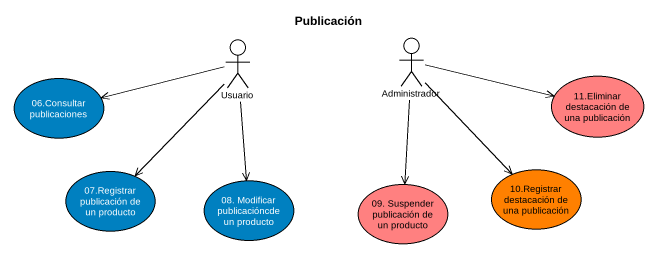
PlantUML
@startuml
title Publicación
actor Usuario
actor Administrador
usecase "06.Consultar publicaciones" as u06_Consultar_publicaciones #0080C0
usecase "11.Eliminar destacación de una publicación" as u11_Eliminar_destacación_de #FF8080
usecase "07.Registrar publicación de un producto" as u07_Registrar_publicación_de #0080C0
usecase "08. Modificar publicacióncde un producto" as u08_Modificar_publicacióncde #0080C0
usecase "09. Suspender publicación de un producto" as u09_Suspender_publicación_de #FF8080
usecase "10.Registrar destacación de una publicación" as u10_Registrar_destacación_de #FF8000
Usuario -left-> u06_Consultar_publicaciones
Usuario --> u07_Registrar_publicación_de
Usuario --> u08_Modificar_publicacióncde
Administrador -right-> u11_Eliminar_destacación_de
Administrador --> u09_Suspender_publicación_de
Administrador --> u10_Registrar_destacación_de
@enduml
